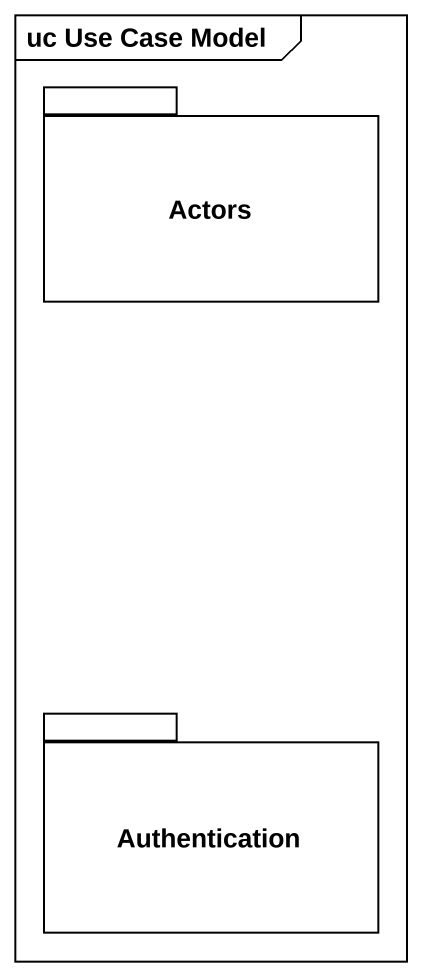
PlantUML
@startuml
mainframe uc Use Case Model
package Actors {
}
package Authentication {
}
@enduml
